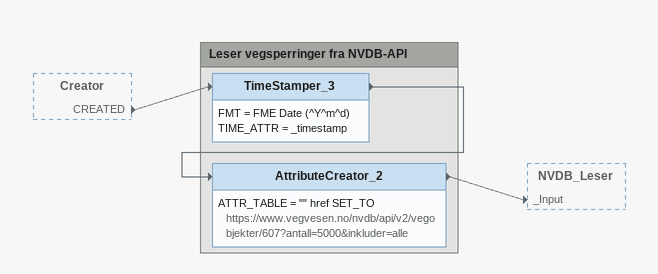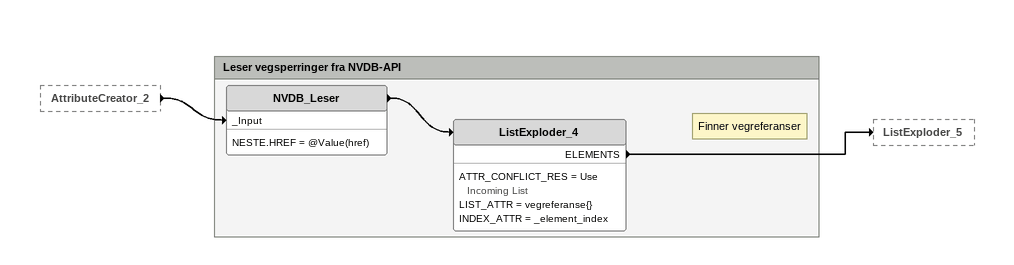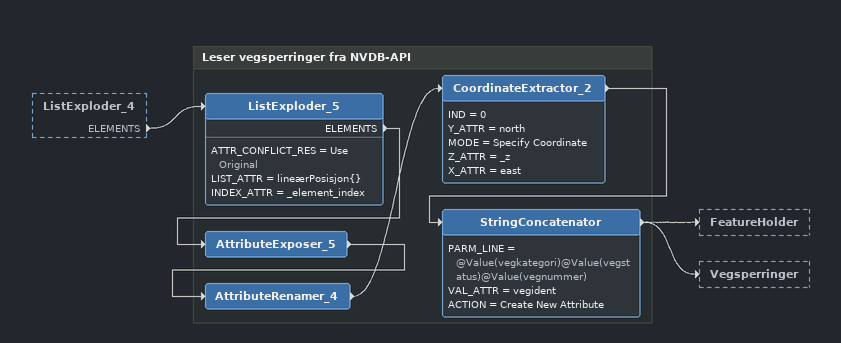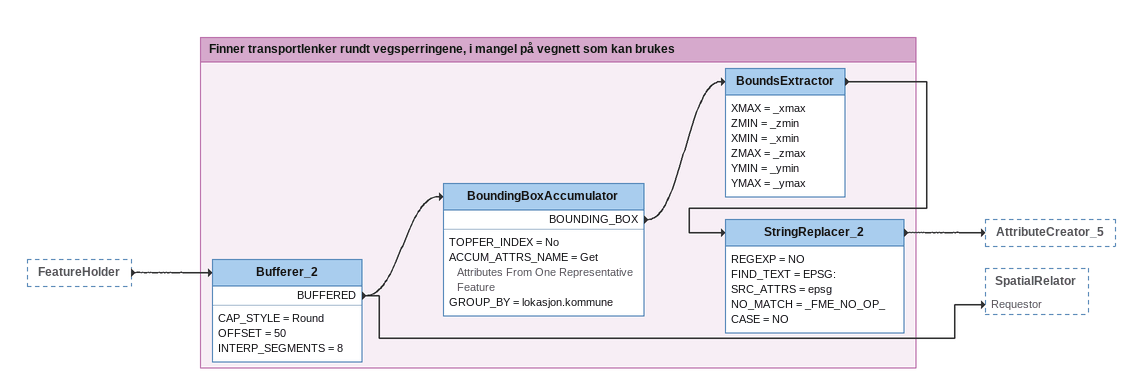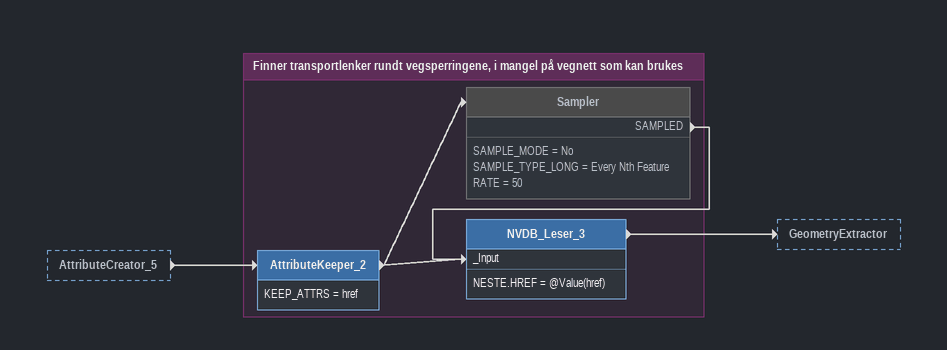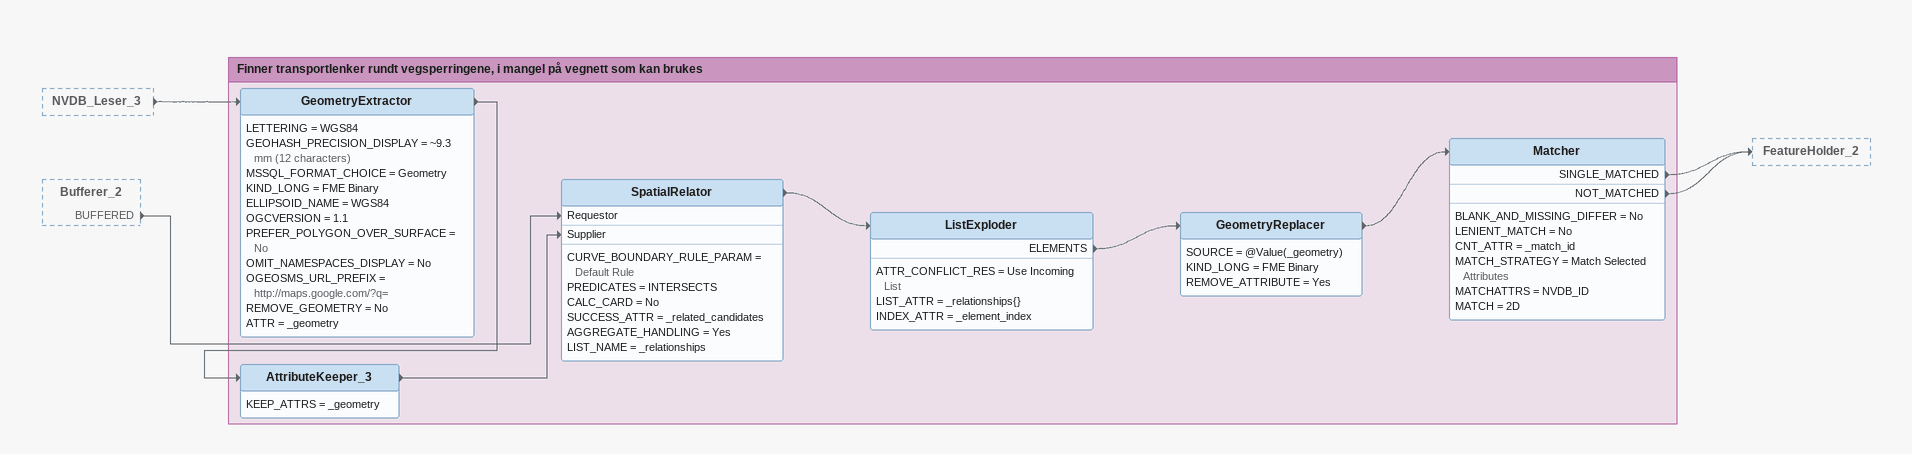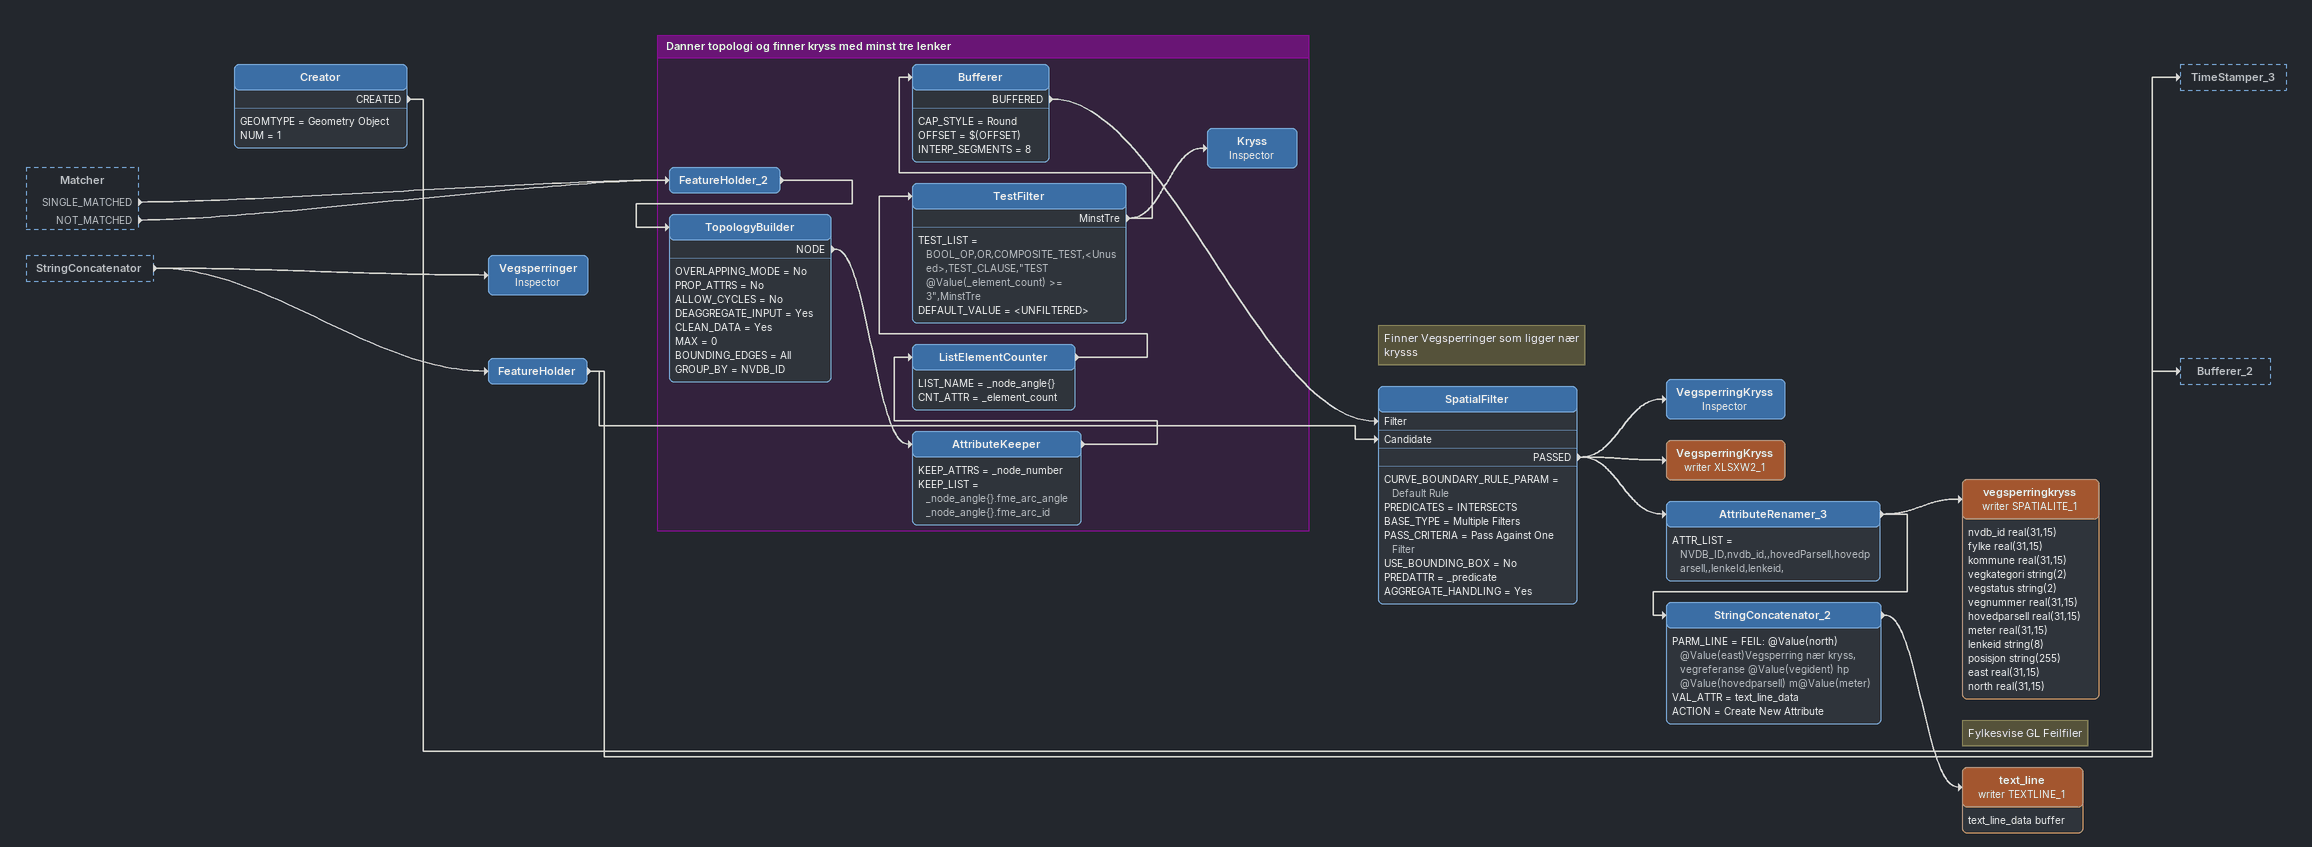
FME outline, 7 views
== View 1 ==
Creator [outside]
    CREATED -> TimeStamper_3

Bookmark: Leser vegsperringer fra NVDB-API
TimeStamper_3
    FMT = FME Date (^Y^m^d)
    TIME_ATTR = _timestamp
    -> AttributeCreator_2
AttributeCreator_2
    ATTR_TABLE = "" href SET_TO https://www.vegvesen.no/nvdb/api/v2/vegobjekter/607?antall=5000&inkluder=alle
    -> NVDB_Leser [_Input]

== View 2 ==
AttributeCreator_2 [outside]
    -> NVDB_Leser [_Input]

Bookmark: Leser vegsperringer fra NVDB-API
NVDB_Leser
    NESTE.HREF = @Value(href)
    -> ListExploder_4
Note: Finner vegreferanser
ListExploder_4
    ATTR_CONFLICT_RES = Use Incoming List
    LIST_ATTR = vegreferanse{}
    INDEX_ATTR = _element_index
    ELEMENTS -> ListExploder_5

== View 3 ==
ListExploder_4 [outside]
    ELEMENTS -> ListExploder_5

Bookmark: Leser vegsperringer fra NVDB-API
ListExploder_5
    ATTR_CONFLICT_RES = Use Original
    LIST_ATTR = lineærPosisjon{}
    INDEX_ATTR = _element_index
    ELEMENTS -> AttributeExposer_5
AttributeExposer_5
    -> AttributeRenamer_4
AttributeRenamer_4
    -> CoordinateExtractor_2
CoordinateExtractor_2
    IND = 0
    Y_ATTR = north
    MODE = Specify Coordinate
    Z_ATTR = _z
    X_ATTR = east
    -> StringConcatenator
StringConcatenator
    PARM_LINE = @Value(vegkategori)@Value(vegstatus)@Value(vegnummer)
    VAL_ATTR = vegident
    ACTION = Create New Attribute
    -> FeatureHolder
    -> Vegsperringer

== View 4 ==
FeatureHolder [outside]
    -> Bufferer_2

Bookmark: Finner transportlenker rundt vegsperringene, i mangel på vegnett som kan brukes
Bufferer_2
    CAP_STYLE = Round
    OFFSET = 50
    INTERP_SEGMENTS = 8
    BUFFERED -> BoundingBoxAccumulator
    BUFFERED -> SpatialRelator [Requestor]
BoundingBoxAccumulator
    TOPFER_INDEX = No
    ACCUM_ATTRS_NAME = Get Attributes From One Representative Feature
    GROUP_BY = lokasjon.kommune
    BOUNDING_BOX -> BoundsExtractor
BoundsExtractor
    XMAX = _xmax
    ZMIN = _zmin
    XMIN = _xmin
    ZMAX = _zmax
    YMIN = _ymin
    YMAX = _ymax
    -> StringReplacer_2
StringReplacer_2
    REGEXP = NO
    FIND_TEXT = EPSG:
    SRC_ATTRS = epsg
    NO_MATCH = _FME_NO_OP_
    CASE = NO
    -> AttributeCreator_5

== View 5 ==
AttributeCreator_5 [outside]
    -> AttributeKeeper_2

Bookmark: Finner transportlenker rundt vegsperringene, i mangel på vegnett som kan brukes
AttributeKeeper_2
    KEEP_ATTRS = href
    -> Sampler
    -> NVDB_Leser_3 [_Input]
Sampler [off]
    SAMPLE_MODE = No
    SAMPLE_TYPE_LONG = Every Nth Feature
    RATE = 50
    SAMPLED -> NVDB_Leser_3 [_Input]
NVDB_Leser_3
    NESTE.HREF = @Value(href)
    -> GeometryExtractor

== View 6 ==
NVDB_Leser_3 [outside]
    -> GeometryExtractor
Bufferer_2 [outside]
    BUFFERED -> SpatialRelator [Requestor]

Bookmark: Finner transportlenker rundt vegsperringene, i mangel på vegnett som kan brukes
GeometryExtractor
    LETTERING = WGS84
    GEOHASH_PRECISION_DISPLAY = ~9.3 mm (12 characters)
    MSSQL_FORMAT_CHOICE = Geometry
    KIND_LONG = FME Binary
    ELLIPSOID_NAME = WGS84
    OGCVERSION = 1.1
    PREFER_POLYGON_OVER_SURFACE = No
    OMIT_NAMESPACES_DISPLAY = No
    OGEOSMS_URL_PREFIX = http://maps.google.com/?q=
    REMOVE_GEOMETRY = No
    ATTR = _geometry
    -> AttributeKeeper_3
AttributeKeeper_3
    KEEP_ATTRS = _geometry
    -> SpatialRelator [Supplier]
SpatialRelator
    CURVE_BOUNDARY_RULE_PARAM = Default Rule
    PREDICATES = INTERSECTS
    CALC_CARD = No
    SUCCESS_ATTR = _related_candidates
    AGGREGATE_HANDLING = Yes
    LIST_NAME = _relationships
    -> ListExploder
ListExploder
    ATTR_CONFLICT_RES = Use Incoming List
    LIST_ATTR = _relationships{}
    INDEX_ATTR = _element_index
    ELEMENTS -> GeometryReplacer
GeometryReplacer
    SOURCE = @Value(_geometry)
    KIND_LONG = FME Binary
    REMOVE_ATTRIBUTE = Yes
    -> Matcher
Matcher
    BLANK_AND_MISSING_DIFFER = No
    LENIENT_MATCH = No
    CNT_ATTR = _match_id
    MATCH_STRATEGY = Match Selected Attributes
    MATCHATTRS = NVDB_ID
    MATCH = 2D
    SINGLE_MATCHED -> FeatureHolder_2
    NOT_MATCHED -> FeatureHolder_2

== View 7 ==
Matcher [outside]
    SINGLE_MATCHED -> FeatureHolder_2
    NOT_MATCHED -> FeatureHolder_2
StringConcatenator [outside]
    -> FeatureHolder
    -> Vegsperringer
Creator
    GEOMTYPE = Geometry Object
    NUM = 1
    CREATED -> TimeStamper_3
Vegsperringer: Inspector
FeatureHolder
    -> SpatialFilter [Candidate]
    -> Bufferer_2
Note: Finner Vegsperringer som ligger nær krysss
SpatialFilter
    CURVE_BOUNDARY_RULE_PARAM = Default Rule
    PREDICATES = INTERSECTS
    BASE_TYPE = Multiple Filters
    PASS_CRITERIA = Pass Against One Filter
    USE_BOUNDING_BOX = No
    PREDATTR = _predicate
    AGGREGATE_HANDLING = Yes
    PASSED -> VegsperringKryss (writer XLSXW2_1)
    PASSED -> VegsperringKryss
    PASSED -> AttributeRenamer_3
VegsperringKryss: Inspector
VegsperringKryss (writer XLSXW2_1)
AttributeRenamer_3
    ATTR_LIST = NVDB_ID,nvdb_id,,hovedParsell,hovedparsell,,lenkeId,lenkeid,
    -> vegsperringkryss (writer SPATIALITE_1)
    -> StringConcatenator_2
vegsperringkryss (writer SPATIALITE_1)
    attributes: nvdb_id real(31,15), fylke real(31,15), kommune real(31,15), vegkategori string(2), vegstatus string(2), vegnummer real(31,15), hovedparsell real(31,15), meter real(31,15), lenkeid string(8), posisjon string(255), east real(31,15), north real(31,15)
StringConcatenator_2
    PARM_LINE = FEIL: @Value(north) @Value(east)Vegsperring nær kryss, vegreferanse @Value(vegident) hp @Value(hovedparsell) m@Value(meter)
    VAL_ATTR = text_line_data
    ACTION = Create New Attribute
    -> text_line (writer TEXTLINE_1)
Note: Fylkesvise GL Feilfiler
text_line (writer TEXTLINE_1)
    attributes: text_line_data buffer

Bookmark: Danner topologi og finner kryss med minst tre lenker
FeatureHolder_2
    -> TopologyBuilder
TopologyBuilder
    OVERLAPPING_MODE = No
    PROP_ATTRS = No
    ALLOW_CYCLES = No
    DEAGGREGATE_INPUT = Yes
    CLEAN_DATA = Yes
    MAX = 0
    BOUNDING_EDGES = All
    GROUP_BY = NVDB_ID
    NODE -> AttributeKeeper
AttributeKeeper
    KEEP_ATTRS = _node_number
    KEEP_LIST = _node_angle{}.fme_arc_angle _node_angle{}.fme_arc_id
    -> ListElementCounter
ListElementCounter
    LIST_NAME = _node_angle{}
    CNT_ATTR = _element_count
    -> TestFilter
TestFilter
    TEST_LIST = BOOL_OP,OR,COMPOSITE_TEST,<Unused>,TEST_CLAUSE,"TEST @Value(_element_count) >= 3",MinstTre
    DEFAULT_VALUE = <UNFILTERED>
    MinstTre -> Bufferer
    MinstTre -> Kryss
Bufferer
    CAP_STYLE = Round
    OFFSET = $(OFFSET)
    INTERP_SEGMENTS = 8
    BUFFERED -> SpatialFilter [Filter]
Kryss: Inspector
